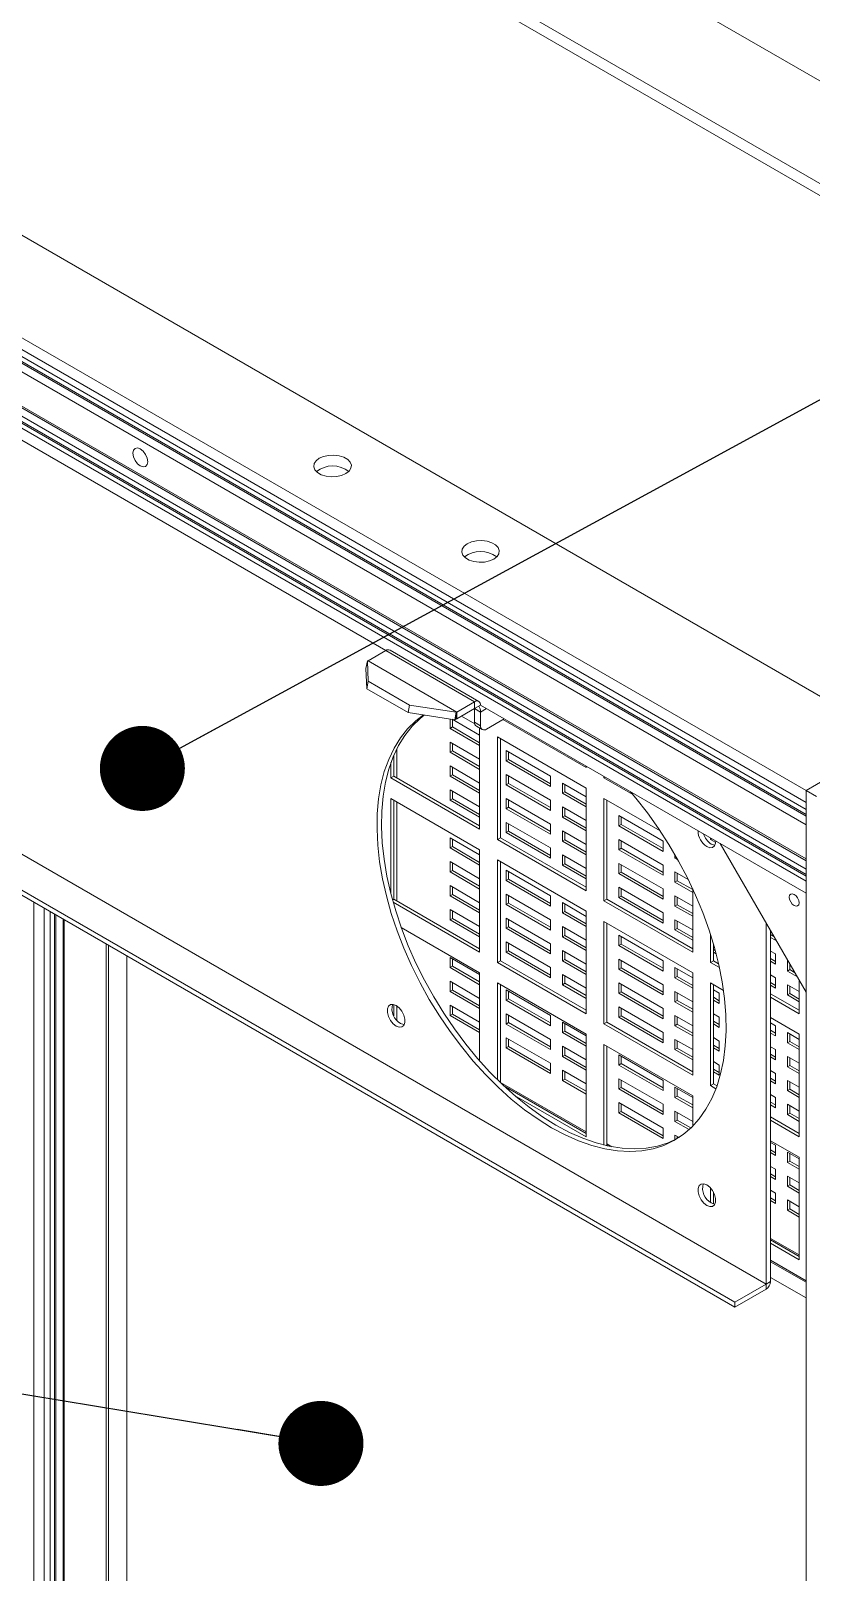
# Model space of a CAD drawing. Header units: millimetres. Extents: x 2 to 8402, y 4 to 5944.
# Drawn here: x 4179.5 to 4366, y 2286.6 to 2654.8 of the extents above; entities that cross this region are included whole.
import ezdxf

# ---------------------------------------------------------------- set-up
doc = ezdxf.new("R2010")
doc.units = ezdxf.units.MM
doc.header["$LTSCALE"] = 20
doc.layers.add('A-TITLEBLOCK', color=7, linetype='Continuous', lineweight=15)
doc.dimstyles.new('SLDDIMSTYLE1', dxfattribs={"dimtxt": 0.18, "dimasz": 20.32, "dimexe": 0, "dimexo": 0.0625, "dimgap": 0, "dimtad": 0, "dimtih": 1, "dimtoh": 1, "dimdec": 0, "dimrnd": 1e-09, "dimzin": 0, "dimdsep": 46, "dimtxsty": 'Standard', "dimblk1": 'DOT', "dimblk2": 'DOT', "dimsah": 1, "dimcen": 0.09, "dimadec": 0, "dimazin": 0, "dimtfac": 20.32, "dimtdec": 0, "dimtofl": 0, "dimtmove": 0, "dimatfit": 3, "dimldrblk": 'DOT', "dimfxl": 0, "dimfrac": 2, "dimtolj": 1, "dimtzin": 0, "dimarcsym": 0})

# ---------------------------------------------------------------- blocks, each defined once
blk = doc.blocks.new('_DOT')
at = {"color": 0, "linetype": 'ByBlock', "lineweight": -2}
blk.add_line((-0.5, 0), (-1, 0), dxfattribs=at)
at = {"color": 0, "linetype": 'ByBlock', "const_width": 0.5}
blk.add_lwpolyline([(-0.25, 0, 1), (0.25, 0, 1)], format="xyb", close=True, dxfattribs=at)

msp = doc.modelspace()

# ---------------------------------------------------------------- linework, layer by layer
at = {"color": 7, "linetype": 'Continuous', "lineweight": 15}
for p, q in [((4513.217, 2559.024), (3593.271, 3090.097)), ((4492.004, 2546.778), (3572.058, 3077.851)), ((4489.529, 2545.349), (3572.058, 3074.993)), ((4385.938, 2485.547), (3465.992, 3016.62)), ((4364.725, 2473.301), (3444.779, 3004.374)), ((4364.725, 2470.443), (3444.779, 3001.516)), ((4364.725, 2468.81), (3444.779, 2999.883)), ((4364.725, 2467.585), (3444.779, 2998.659)), ((4364.725, 2465.135), (3444.779, 2996.209)), ((4364.725, 2467.176), (3446.547, 2997.229)), ((4364.725, 2456.97), (3444.779, 2988.044)), ((4364.725, 2456.561), (3446.547, 2986.614)), ((4364.725, 2454.52), (3444.779, 2985.594)), ((4364.725, 2453.295), (3444.779, 2984.369)), ((4364.725, 2451.663), (3444.779, 2982.736)), ((4364.725, 2453.295), (3445.84, 2983.757)), ((4364.725, 2452.887), (3445.84, 2983.348)), ((4264.315, 2506.77), (3543.774, 2922.73)), ((4259.561, 2502.49), (4259.904, 2504.273)), ((4260.073, 2504.321), (4259.904, 2504.273)), ((4259.904, 2504.273), (4260.073, 2499.423)), ((4264.316, 2506.771), (4260.073, 2504.321)), ((4260.073, 2504.321), (4281.286, 2492.075)), ((4264.316, 2506.771), (4285.529, 2494.525)), ((4286.529, 2494.624), (4265.316, 2506.87)), ((4259.73, 2497.641), (4259.561, 2502.49)), ((4260.073, 2499.423), (4259.73, 2497.641)), ((4259.73, 2497.641), (4269.63, 2491.926)), ((4260.073, 2499.423), (4269.973, 2493.708)), ((4269.63, 2491.926), (4269.973, 2493.708)), ((4269.973, 2493.708), (4281.117, 2492.027)), ((4285.529, 2494.525), (4281.286, 2492.075)), ((4285.529, 2494.525), (4285.529, 2492.891)), ((4286.943, 2493.708), (4285.529, 2492.891)), ((4286.943, 2493.707), (4285.529, 2492.891)), ((4286.943, 2493.707), (4286.943, 2493.708)), ((4364.725, 2448.805), (4286.943, 2493.707)), ((4280.774, 2490.244), (4269.63, 2491.926)), ((4279.66, 2488.173), (4279.66, 2490.412)), ((4280.152, 2490.338), (4286.731, 2486.54)), ((4280.226, 2488.499), (4280.226, 2490.296)), ((4281.117, 2492.027), (4280.774, 2490.244)), ((4280.943, 2490.293), (4280.774, 2490.244)), ((4281.286, 2492.075), (4280.943, 2490.293)), ((4281.286, 2492.075), (4281.117, 2492.027)), ((4285.529, 2492.891), (4281.286, 2490.442)), ((4281.286, 2492.075), (4281.286, 2490.442)), ((4285.571, 2489.252), (4282.398, 2491.084)), ((4285.477, 2492.862), (4285.529, 2492.89)), ((4285.528, 2492.891), (4285.529, 2492.891)), ((4285.529, 2492.891), (4285.529, 2492.891)), ((4285.529, 2492.891), (4285.529, 2492.89)), ((4286.943, 2492.074), (4285.529, 2492.89)), ((4285.529, 2492.89), (4285.529, 2489.624)), ((4285.529, 2489.624), (4286.943, 2488.808)), ((4286.943, 2492.074), (4286.943, 2488.808)), ((4288.357, 2487.991), (4292.601, 2490.441)), ((4292.3, 2490.267), (4312.187, 2478.786)), ((4279.66, 2488.173), (4280.226, 2488.499)), ((4286.731, 2484.091), (4279.66, 2488.173)), ((4286.731, 2484.744), (4280.226, 2488.499)), ((4285.943, 2488.709), (4287.357, 2487.892)), ((4286.731, 2464.086), (4286.731, 2488.254)), ((4312.187, 2473.887), (4290.974, 2486.133)), ((4290.974, 2486.133), (4290.974, 2461.637)), ((4291.681, 2462.045), (4291.681, 2485.725)), ((4266.932, 2483.292), (4266.932, 2476.332)), ((4279.66, 2484.907), (4286.731, 2480.824)), ((4279.66, 2482.457), (4279.66, 2484.907)), ((4279.66, 2482.457), (4280.226, 2482.783)), ((4286.731, 2478.375), (4279.66, 2482.457)), ((4280.226, 2482.783), (4280.226, 2484.58)), ((4286.731, 2479.028), (4280.226, 2482.783)), ((4293.095, 2482.866), (4303.702, 2476.743)), ((4293.095, 2480.417), (4293.095, 2482.866)), ((4293.661, 2480.743), (4293.661, 2482.54)), ((4385.938, 2485.547), (4364.725, 2473.301)), ((4265.518, 2479.983), (4265.518, 2476.332)), ((4266.225, 2476.741), (4266.225, 2481.776)), ((4279.66, 2479.191), (4286.731, 2475.109)), ((4279.66, 2476.741), (4279.66, 2479.191)), ((4280.226, 2477.068), (4280.226, 2478.864)), ((4293.095, 2480.417), (4293.661, 2480.743)), ((4303.702, 2474.294), (4293.095, 2480.417)), ((4303.702, 2474.947), (4293.661, 2480.743)), ((4312.187, 2478.786), (4312.187, 2479.134)), ((4266.225, 2476.741), (4265.518, 2476.332)), ((4265.518, 2476.332), (4286.731, 2464.086)), ((4286.731, 2464.903), (4266.225, 2476.741)), ((4279.66, 2476.741), (4280.226, 2477.068)), ((4286.731, 2472.659), (4279.66, 2476.741)), ((4286.731, 2473.312), (4280.226, 2477.068)), ((4293.095, 2477.151), (4303.702, 2471.028)), ((4293.095, 2474.701), (4293.095, 2477.151)), ((4293.095, 2474.701), (4293.661, 2475.028)), ((4303.702, 2468.578), (4293.095, 2474.701)), ((4293.661, 2475.028), (4293.661, 2476.824)), ((4303.702, 2469.231), (4293.661, 2475.028)), ((4303.702, 2476.743), (4303.702, 2474.294)), ((4306.53, 2475.111), (4312.187, 2471.845)), ((4306.53, 2472.661), (4306.53, 2475.111)), ((4307.096, 2472.987), (4307.096, 2474.784)), ((4316.429, 2476.685), (4316.429, 2476.337)), ((4316.731, 2476.511), (4316.429, 2476.337)), ((4316.429, 2476.337), (4323.363, 2472.335)), ((4364.725, 2473.301), (4369.675, 2476.158)), ((4286.731, 2459.187), (4265.518, 2471.433)), ((4265.518, 2471.433), (4265.518, 2448.682)), ((4266.225, 2447.345), (4266.225, 2471.025)), ((4279.66, 2473.475), (4286.731, 2469.393)), ((4279.66, 2471.025), (4279.66, 2473.475)), ((4279.66, 2471.025), (4280.226, 2471.352)), ((4286.731, 2466.943), (4279.66, 2471.025)), ((4280.226, 2471.352), (4280.226, 2473.148)), ((4286.731, 2467.596), (4280.226, 2471.352)), ((4293.095, 2471.435), (4303.702, 2465.312)), ((4293.095, 2468.985), (4293.095, 2471.435)), ((4293.661, 2469.312), (4293.661, 2471.108)), ((4303.702, 2471.028), (4303.702, 2468.578)), ((4306.53, 2472.661), (4307.096, 2472.987)), ((4312.187, 2469.395), (4306.53, 2472.661)), ((4312.187, 2470.048), (4307.096, 2472.987)), ((4312.187, 2449.391), (4312.187, 2473.887)), ((4329.865, 2463.682), (4316.429, 2471.438)), ((4316.429, 2471.438), (4316.429, 2446.942)), ((4317.137, 2447.35), (4317.137, 2471.03)), ((4367.2, 2471.872), (4364.725, 2473.301)), ((4364.725, 2473.301), (4364.725, 1639.613)), ((4364.725, 2473.301), (4364.725, 2470.443)), ((4159.31, 2468.487), (4355.179, 2355.414)), ((4266.932, 2470.617), (4266.932, 2446.937)), ((4293.095, 2468.985), (4293.661, 2469.312)), ((4303.702, 2462.862), (4293.095, 2468.985)), ((4303.702, 2463.515), (4293.661, 2469.312)), ((4306.53, 2469.395), (4312.187, 2466.129)), ((4306.53, 2466.945), (4306.53, 2469.395)), ((4306.53, 2466.945), (4307.096, 2467.272)), ((4307.096, 2467.272), (4307.096, 2469.068)), ((4312.187, 2464.333), (4307.096, 2467.272)), ((4319.965, 2467.355), (4330.572, 2461.232)), ((4319.965, 2464.905), (4319.965, 2467.355)), ((4364.725, 2468.81), (4364.725, 2467.585)), ((4151.886, 2464.201), (4347.754, 2351.128)), ((4293.095, 2465.719), (4303.702, 2459.596)), ((4293.095, 2463.269), (4293.095, 2465.719)), ((4293.095, 2463.269), (4293.661, 2463.596)), ((4293.661, 2463.596), (4293.661, 2465.393)), ((4303.702, 2457.8), (4293.661, 2463.596)), ((4303.702, 2465.312), (4303.702, 2462.862)), ((4312.187, 2463.68), (4306.53, 2466.945)), ((4306.53, 2463.679), (4312.187, 2460.413)), ((4306.53, 2461.229), (4306.53, 2463.679)), ((4319.965, 2464.905), (4320.531, 2465.232)), ((4330.572, 2458.782), (4319.965, 2464.905)), ((4320.531, 2465.232), (4320.531, 2467.028)), ((4330.572, 2459.435), (4320.531, 2465.232)), ((4364.725, 2465.135), (4364.725, 2456.97)), ((4151.886, 2462.976), (4347.754, 2349.903)), ((4279.66, 2462.043), (4286.731, 2457.961)), ((4279.66, 2459.594), (4279.66, 2462.043)), ((4279.66, 2459.594), (4280.226, 2459.92)), ((4280.226, 2459.92), (4280.226, 2461.717)), ((4286.731, 2456.165), (4280.226, 2459.92)), ((4291.681, 2462.045), (4290.974, 2461.637)), ((4290.974, 2461.637), (4312.187, 2449.391)), ((4312.187, 2450.207), (4291.681, 2462.045)), ((4303.702, 2457.146), (4293.095, 2463.269)), ((4306.53, 2461.229), (4307.096, 2461.556)), ((4312.187, 2457.964), (4306.53, 2461.229)), ((4307.096, 2461.556), (4307.096, 2463.352)), ((4312.187, 2458.617), (4307.096, 2461.556)), ((4319.965, 2461.639), (4330.572, 2455.516)), ((4319.965, 2459.189), (4319.965, 2461.639)), ((4320.531, 2459.516), (4320.531, 2461.312)), ((4330.572, 2461.232), (4330.572, 2458.782)), ((4341.885, 2461.99), (4341.885, 2461.642)), ((4342.186, 2461.816), (4341.885, 2461.642)), ((4341.885, 2461.642), (4343.147, 2460.913)), ((4344.218, 2460.643), (4364.725, 2425.124)), ((4286.731, 2455.512), (4279.66, 2459.594)), ((4279.66, 2456.328), (4286.731, 2452.246)), ((4279.66, 2453.878), (4279.66, 2456.328)), ((4286.731, 2434.691), (4286.731, 2459.187)), ((4312.187, 2444.492), (4290.974, 2456.738)), ((4290.974, 2456.738), (4290.974, 2432.242)), ((4291.681, 2432.65), (4291.681, 2456.33)), ((4303.702, 2459.596), (4303.702, 2457.146)), ((4306.53, 2457.963), (4312.187, 2454.698)), ((4306.53, 2455.514), (4306.53, 2457.963)), ((4307.096, 2455.84), (4307.096, 2457.637)), ((4319.965, 2459.189), (4320.531, 2459.516)), ((4330.572, 2453.066), (4319.965, 2459.189)), ((4330.572, 2453.719), (4320.531, 2459.516)), ((4333.4, 2457.149), (4333.4, 2458.001)), ((4333.4, 2457.149), (4333.767, 2457.361)), ((4334.121, 2456.733), (4333.4, 2457.149)), ((4279.66, 2453.878), (4280.226, 2454.205)), ((4286.731, 2449.796), (4279.66, 2453.878)), ((4280.226, 2454.205), (4280.226, 2456.001)), ((4286.731, 2450.449), (4280.226, 2454.205)), ((4293.095, 2454.288), (4303.702, 2448.164)), ((4293.095, 2451.838), (4293.095, 2454.288)), ((4293.661, 2452.164), (4293.661, 2453.961)), ((4306.53, 2455.514), (4307.096, 2455.84)), ((4312.187, 2452.248), (4306.53, 2455.514)), ((4312.187, 2452.901), (4307.096, 2455.84)), ((4319.965, 2455.923), (4330.572, 2449.8)), ((4319.965, 2453.473), (4319.965, 2455.923)), ((4319.965, 2453.473), (4320.531, 2453.8)), ((4330.572, 2447.35), (4319.965, 2453.473)), ((4320.531, 2453.8), (4320.531, 2455.597)), ((4330.572, 2448.004), (4320.531, 2453.8)), ((4330.572, 2455.516), (4330.572, 2453.066)), ((4333.4, 2453.883), (4336.582, 2452.046)), ((4333.4, 2451.433), (4333.4, 2453.883)), ((4333.966, 2451.76), (4333.966, 2453.556)), ((4364.725, 2454.52), (4364.725, 2453.295)), ((4279.66, 2450.612), (4286.731, 2446.53)), ((4279.66, 2448.162), (4279.66, 2450.612)), ((4280.226, 2448.489), (4280.226, 2450.285)), ((4293.095, 2451.838), (4293.661, 2452.164)), ((4303.702, 2445.715), (4293.095, 2451.838)), ((4303.702, 2446.368), (4293.661, 2452.164)), ((4319.965, 2450.207), (4330.572, 2444.084)), ((4319.965, 2447.758), (4319.965, 2450.207)), ((4320.531, 2448.084), (4320.531, 2449.881)), ((4330.572, 2449.8), (4330.572, 2447.35)), ((4333.4, 2451.433), (4333.966, 2451.76)), ((4337.643, 2448.984), (4333.4, 2451.433)), ((4337.643, 2449.637), (4333.966, 2451.76)), ((4337.643, 2434.696), (4337.643, 2449.824)), ((4364.725, 2451.663), (4364.725, 2448.805)), ((4180.17, 2129.927), (4180.17, 2446.648)), ((4182.645, 2130.849), (4182.645, 2445.219)), ((4266.225, 2447.345), (4265.917, 2447.168)), ((4266.07, 2446.618), (4286.731, 2434.691)), ((4286.731, 2435.507), (4266.225, 2447.345)), ((4279.66, 2448.162), (4280.226, 2448.489)), ((4286.731, 2444.08), (4279.66, 2448.162)), ((4286.731, 2444.733), (4280.226, 2448.489)), ((4293.095, 2448.572), (4303.702, 2442.449)), ((4293.095, 2446.122), (4293.095, 2448.572)), ((4293.095, 2446.122), (4293.661, 2446.449)), ((4303.702, 2439.999), (4293.095, 2446.122)), ((4293.661, 2446.449), (4293.661, 2448.245)), ((4303.702, 2440.652), (4293.661, 2446.449)), ((4303.702, 2448.164), (4303.702, 2445.715)), ((4306.53, 2446.532), (4312.187, 2443.266)), ((4306.53, 2444.082), (4306.53, 2446.532)), ((4307.096, 2444.409), (4307.096, 2446.205)), ((4317.137, 2447.35), (4316.429, 2446.942)), ((4316.429, 2446.942), (4337.643, 2434.696)), ((4337.643, 2435.512), (4317.137, 2447.35)), ((4319.965, 2447.758), (4320.531, 2448.084)), ((4330.572, 2441.635), (4319.965, 2447.758)), ((4330.572, 2442.288), (4320.531, 2448.084)), ((4333.4, 2448.167), (4337.643, 2445.718)), ((4333.4, 2445.718), (4333.4, 2448.167)), ((4333.4, 2445.718), (4333.966, 2446.044)), ((4337.643, 2443.268), (4333.4, 2445.718)), ((4333.966, 2446.044), (4333.966, 2447.841)), ((4337.643, 2443.922), (4333.966, 2446.044)), ((4184.059, 2131.665), (4184.059, 2444.403)), ((4185.12, 2169.022), (4185.12, 2443.79)), ((4185.473, 2169.226), (4185.473, 2443.586)), ((4187.219, 2442.579), (4187.219, 2187.598)), ((4279.66, 2444.896), (4286.731, 2440.814)), ((4279.66, 2442.446), (4279.66, 2444.896)), ((4279.66, 2442.446), (4280.226, 2442.773)), ((4286.731, 2438.364), (4279.66, 2442.446)), ((4280.226, 2442.773), (4280.226, 2444.569)), ((4286.731, 2439.017), (4280.226, 2442.773)), ((4293.095, 2442.856), (4303.702, 2436.733)), ((4293.095, 2440.406), (4293.095, 2442.856)), ((4293.661, 2440.733), (4293.661, 2442.529)), ((4303.702, 2442.449), (4303.702, 2439.999)), ((4306.53, 2444.082), (4307.096, 2444.409)), ((4312.187, 2440.816), (4306.53, 2444.082)), ((4312.187, 2441.469), (4307.096, 2444.409)), ((4312.187, 2419.996), (4312.187, 2444.492)), ((4337.643, 2429.796), (4316.429, 2442.043)), ((4316.429, 2442.043), (4316.429, 2417.546)), ((4317.137, 2417.954), (4317.137, 2441.634)), ((4330.572, 2444.084), (4330.572, 2441.635)), ((4333.4, 2442.451), (4337.643, 2440.002)), ((4333.4, 2440.002), (4333.4, 2442.451)), ((4333.966, 2440.328), (4333.966, 2442.125)), ((4355.179, 2355.414), (4355.179, 2441.658)), ((4286.731, 2429.792), (4267.991, 2440.61)), ((4293.095, 2440.406), (4293.661, 2440.733)), ((4303.702, 2434.283), (4293.095, 2440.406)), ((4303.702, 2434.936), (4293.661, 2440.733)), ((4306.53, 2440.816), (4312.187, 2437.55)), ((4306.53, 2438.366), (4306.53, 2440.816)), ((4306.53, 2438.366), (4307.096, 2438.693)), ((4312.187, 2435.101), (4306.53, 2438.366)), ((4307.096, 2438.693), (4307.096, 2440.489)), ((4312.187, 2435.754), (4307.096, 2438.693)), ((4319.965, 2438.776), (4330.572, 2432.653)), ((4319.965, 2436.326), (4319.965, 2438.776)), ((4320.531, 2436.653), (4320.531, 2438.449)), ((4333.4, 2440.002), (4333.966, 2440.328)), ((4337.643, 2437.553), (4333.4, 2440.002)), ((4337.643, 2438.206), (4333.966, 2440.328)), ((4341.885, 2438.978), (4341.885, 2432.246)), ((4356.24, 2356.027), (4356.24, 2439.821)), ((4357.036, 2438.442), (4356.24, 2438.902)), ((4357.442, 2437.554), (4356.24, 2438.248)), ((4357.442, 2437.739), (4357.442, 2437.554)), ((4197.494, 2181.475), (4197.494, 2436.647)), ((4198.06, 2181.802), (4198.06, 2436.32)), ((4293.095, 2437.14), (4303.702, 2431.017)), ((4293.095, 2434.69), (4293.095, 2437.14)), ((4293.095, 2434.69), (4293.661, 2435.017)), ((4303.702, 2428.567), (4293.095, 2434.69)), ((4293.661, 2435.017), (4293.661, 2436.814)), ((4303.702, 2429.221), (4293.661, 2435.017)), ((4303.702, 2436.733), (4303.702, 2434.283)), ((4306.53, 2435.1), (4312.187, 2431.834)), ((4306.53, 2432.65), (4306.53, 2435.1)), ((4307.096, 2432.977), (4307.096, 2434.774)), ((4319.965, 2436.326), (4320.531, 2436.653)), ((4330.572, 2430.203), (4319.965, 2436.326)), ((4330.572, 2430.856), (4320.531, 2436.653)), ((4342.592, 2432.655), (4342.592, 2436.668)), ((4343.035, 2435.093), (4342.592, 2435.348)), ((4343.24, 2434.321), (4342.592, 2434.695)), ((4356.24, 2434.982), (4357.442, 2434.288)), ((4357.442, 2434.288), (4357.442, 2431.839)), ((4202.444, 2433.789), (4202.444, 2163.51)), ((4279.66, 2433.464), (4286.731, 2429.382)), ((4279.66, 2431.015), (4279.66, 2433.464)), ((4279.66, 2431.015), (4280.226, 2431.341)), ((4286.731, 2426.933), (4279.66, 2431.015)), ((4280.226, 2431.341), (4280.226, 2433.138)), ((4286.731, 2427.586), (4280.226, 2431.341)), ((4291.681, 2432.65), (4290.974, 2432.242)), ((4290.974, 2432.242), (4312.187, 2419.996)), ((4312.187, 2420.812), (4291.681, 2432.65)), ((4303.702, 2431.017), (4303.702, 2428.567)), ((4306.53, 2432.65), (4307.096, 2432.977)), ((4312.187, 2429.385), (4306.53, 2432.65)), ((4312.187, 2430.038), (4307.096, 2432.977)), ((4319.965, 2433.06), (4330.572, 2426.937)), ((4319.965, 2430.61), (4319.965, 2433.06)), ((4319.965, 2430.61), (4320.531, 2430.937)), ((4330.572, 2424.487), (4319.965, 2430.61)), ((4320.531, 2430.937), (4320.531, 2432.733)), ((4330.572, 2425.14), (4320.531, 2430.937)), ((4330.572, 2432.653), (4330.572, 2430.203)), ((4333.4, 2431.02), (4337.643, 2428.571)), ((4333.4, 2428.57), (4333.4, 2431.02)), ((4333.966, 2428.897), (4333.966, 2430.693)), ((4342.592, 2432.655), (4341.885, 2432.246)), ((4341.885, 2432.246), (4344.03, 2431.008)), ((4343.822, 2431.945), (4342.592, 2432.655)), ((4357.442, 2432.492), (4356.24, 2433.186)), ((4357.442, 2431.839), (4356.24, 2432.533)), ((4360.27, 2432.656), (4360.43, 2432.563)), ((4360.27, 2430.206), (4360.27, 2432.656)), ((4360.27, 2430.206), (4360.836, 2430.532)), ((4360.836, 2430.532), (4360.836, 2431.86)), ((4361.986, 2429.869), (4360.836, 2430.532)), ((4279.66, 2427.749), (4286.731, 2423.667)), ((4279.66, 2425.299), (4279.66, 2427.749)), ((4280.226, 2425.626), (4280.226, 2427.422)), ((4286.731, 2408.76), (4286.731, 2429.792)), ((4312.187, 2415.096), (4290.974, 2427.342)), ((4290.974, 2427.342), (4290.974, 2404.255)), ((4291.681, 2403.564), (4291.681, 2426.934)), ((4306.53, 2429.384), (4312.187, 2426.119)), ((4306.53, 2426.935), (4306.53, 2429.384)), ((4306.53, 2426.935), (4307.096, 2427.261)), ((4312.187, 2423.669), (4306.53, 2426.935)), ((4307.096, 2427.261), (4307.096, 2429.058)), ((4312.187, 2424.322), (4307.096, 2427.261)), ((4319.965, 2427.344), (4330.572, 2421.221)), ((4319.965, 2424.895), (4319.965, 2427.344)), ((4320.531, 2425.221), (4320.531, 2427.018)), ((4330.572, 2426.937), (4330.572, 2424.487)), ((4333.4, 2428.57), (4333.966, 2428.897)), ((4337.643, 2426.121), (4333.4, 2428.57)), ((4337.643, 2426.774), (4333.966, 2428.897)), ((4337.643, 2405.3), (4337.643, 2429.796)), ((4345.005, 2425.546), (4341.885, 2427.347)), ((4341.885, 2427.347), (4341.885, 2402.851)), ((4342.592, 2403.259), (4342.592, 2426.939)), ((4356.24, 2429.267), (4357.442, 2428.573)), ((4357.442, 2426.776), (4356.24, 2427.47)), ((4357.442, 2426.123), (4356.24, 2426.817)), ((4357.442, 2428.573), (4357.442, 2426.123)), ((4362.551, 2428.889), (4360.27, 2430.206)), ((4360.27, 2426.94), (4363.099, 2425.307)), ((4360.27, 2424.49), (4360.27, 2426.94)), ((4363.099, 2420), (4363.099, 2427.941)), ((4279.66, 2425.299), (4280.226, 2425.626)), ((4286.731, 2421.217), (4279.66, 2425.299)), ((4286.731, 2421.87), (4280.226, 2425.626)), ((4293.095, 2425.709), (4303.702, 2419.586)), ((4293.095, 2423.259), (4293.095, 2425.709)), ((4293.095, 2423.259), (4293.661, 2423.586)), ((4303.702, 2417.136), (4293.095, 2423.259)), ((4293.661, 2423.586), (4293.661, 2425.382)), ((4303.702, 2417.789), (4293.661, 2423.586)), ((4319.965, 2424.895), (4320.531, 2425.221)), ((4330.572, 2418.772), (4319.965, 2424.895)), ((4330.572, 2419.425), (4320.531, 2425.221)), ((4333.4, 2425.304), (4337.643, 2422.855)), ((4333.4, 2422.854), (4333.4, 2425.304)), ((4333.4, 2422.854), (4333.966, 2423.181)), ((4333.966, 2423.181), (4333.966, 2424.978)), ((4337.643, 2421.058), (4333.966, 2423.181)), ((4342.592, 2425.713), (4344.007, 2424.897)), ((4344.007, 2423.1), (4342.592, 2423.917)), ((4344.007, 2422.447), (4342.592, 2423.264)), ((4344.007, 2424.897), (4344.007, 2422.447)), ((4363.099, 2420.817), (4356.24, 2424.776)), ((4356.24, 2423.96), (4363.099, 2420)), ((4360.27, 2424.49), (4360.836, 2424.817)), ((4363.099, 2422.857), (4360.27, 2424.49)), ((4360.836, 2424.817), (4360.836, 2426.613)), ((4363.099, 2423.51), (4360.836, 2424.817)), ((4266.225, 2419.483), (4266.225, 2422.192)), ((4266.932, 2421.867), (4266.932, 2418.602)), ((4279.66, 2422.033), (4286.731, 2417.951)), ((4279.66, 2419.583), (4279.66, 2422.033)), ((4279.66, 2419.583), (4280.226, 2419.91)), ((4286.731, 2415.501), (4279.66, 2419.583)), ((4280.226, 2419.91), (4280.226, 2421.706)), ((4286.731, 2416.154), (4280.226, 2419.91)), ((4293.095, 2419.993), (4303.702, 2413.87)), ((4293.095, 2417.543), (4293.095, 2419.993)), ((4293.661, 2417.87), (4293.661, 2419.666)), ((4303.702, 2419.586), (4303.702, 2417.136)), ((4319.965, 2421.628), (4330.572, 2415.505)), ((4319.965, 2419.179), (4319.965, 2421.628)), ((4319.965, 2419.179), (4320.531, 2419.505)), ((4320.531, 2419.505), (4320.531, 2421.302)), ((4330.572, 2413.709), (4320.531, 2419.505)), ((4330.572, 2421.221), (4330.572, 2418.772)), ((4337.643, 2420.405), (4333.4, 2422.854)), ((4333.4, 2419.588), (4337.643, 2417.139)), ((4333.4, 2417.139), (4333.4, 2419.588)), ((4342.592, 2419.997), (4344.007, 2419.181)), ((4266.932, 2418.602), (4266.839, 2418.549)), ((4293.095, 2417.543), (4293.661, 2417.87)), ((4303.702, 2411.42), (4293.095, 2417.543)), ((4303.702, 2412.073), (4293.661, 2417.87)), ((4306.53, 2417.953), (4312.187, 2414.687)), ((4306.53, 2415.503), (4306.53, 2417.953)), ((4306.53, 2415.503), (4307.096, 2415.83)), ((4307.096, 2415.83), (4307.096, 2417.626)), ((4312.187, 2412.891), (4307.096, 2415.83)), ((4317.137, 2417.954), (4316.429, 2417.546)), ((4316.429, 2417.546), (4337.643, 2405.3)), ((4337.643, 2406.117), (4317.137, 2417.954)), ((4330.572, 2413.056), (4319.965, 2419.179)), ((4333.4, 2417.139), (4333.966, 2417.465)), ((4337.643, 2414.689), (4333.4, 2417.139)), ((4333.966, 2417.465), (4333.966, 2419.262)), ((4337.643, 2415.343), (4333.966, 2417.465)), ((4344.007, 2417.385), (4342.592, 2418.201)), ((4344.007, 2416.731), (4342.592, 2417.548)), ((4344.007, 2419.181), (4344.007, 2416.731)), ((4363.099, 2415.101), (4356.24, 2419.061)), ((4356.24, 2417.835), (4357.442, 2417.141)), ((4357.442, 2415.344), (4356.24, 2416.038)), ((4357.442, 2417.141), (4357.442, 2414.691)), ((4293.095, 2414.277), (4303.702, 2408.154)), ((4293.095, 2411.827), (4293.095, 2414.277)), ((4293.095, 2411.827), (4293.661, 2412.154)), ((4293.661, 2412.154), (4293.661, 2413.95)), ((4303.702, 2406.357), (4293.661, 2412.154)), ((4303.702, 2413.87), (4303.702, 2411.42)), ((4312.187, 2412.237), (4306.53, 2415.503)), ((4306.53, 2412.237), (4312.187, 2408.971)), ((4306.53, 2409.787), (4306.53, 2412.237)), ((4312.187, 2390.6), (4312.187, 2415.096)), ((4337.643, 2400.401), (4316.429, 2412.647)), ((4316.429, 2412.647), (4316.429, 2388.617)), ((4317.137, 2388.559), (4317.137, 2412.239)), ((4330.572, 2415.505), (4330.572, 2413.056)), ((4333.4, 2413.872), (4337.643, 2411.423)), ((4333.4, 2411.423), (4333.4, 2413.872)), ((4333.966, 2411.749), (4333.966, 2413.546)), ((4342.592, 2414.282), (4344.007, 2413.465)), ((4344.007, 2411.669), (4342.592, 2412.485)), ((4344.007, 2413.465), (4344.007, 2411.016)), ((4357.442, 2414.691), (4356.24, 2415.385)), ((4356.24, 2412.119), (4357.442, 2411.425)), ((4360.27, 2415.508), (4363.099, 2413.875)), ((4360.27, 2413.058), (4360.27, 2415.508)), ((4360.27, 2413.058), (4360.836, 2413.385)), ((4363.099, 2411.426), (4360.27, 2413.058)), ((4360.836, 2413.385), (4360.836, 2415.182)), ((4363.099, 2412.079), (4360.836, 2413.385)), ((4363.099, 2390.605), (4363.099, 2415.101)), ((4303.702, 2405.704), (4293.095, 2411.827)), ((4306.53, 2409.787), (4307.096, 2410.114)), ((4312.187, 2406.522), (4306.53, 2409.787)), ((4307.096, 2410.114), (4307.096, 2411.91)), ((4312.187, 2407.175), (4307.096, 2410.114)), ((4319.965, 2410.197), (4330.572, 2404.074)), ((4319.965, 2407.747), (4319.965, 2410.197)), ((4320.531, 2408.074), (4320.531, 2409.87)), ((4333.4, 2411.423), (4333.966, 2411.749)), ((4337.643, 2408.974), (4333.4, 2411.423)), ((4337.643, 2409.627), (4333.966, 2411.749)), ((4344.007, 2411.016), (4342.592, 2411.832)), ((4342.592, 2408.566), (4344.007, 2407.749)), ((4357.442, 2409.629), (4356.24, 2410.323)), ((4357.442, 2408.976), (4356.24, 2409.669)), ((4357.442, 2411.425), (4357.442, 2408.976)), ((4360.27, 2409.792), (4363.099, 2408.16)), ((4360.27, 2407.343), (4360.27, 2409.792)), ((4360.836, 2407.669), (4360.836, 2409.466)), ((4303.702, 2408.154), (4303.702, 2405.704)), ((4306.53, 2406.521), (4312.187, 2403.255)), ((4306.53, 2404.071), (4306.53, 2406.521)), ((4307.096, 2404.398), (4307.096, 2406.195)), ((4319.965, 2407.747), (4320.531, 2408.074)), ((4330.572, 2401.624), (4319.965, 2407.747)), ((4330.572, 2402.277), (4320.531, 2408.074)), ((4344.007, 2405.953), (4342.592, 2406.769)), ((4344.007, 2405.3), (4342.592, 2406.116)), ((4344.007, 2407.749), (4344.007, 2405.3)), ((4356.24, 2406.403), (4357.442, 2405.709)), ((4357.442, 2403.913), (4356.24, 2404.607)), ((4357.442, 2405.709), (4357.442, 2403.26)), ((4360.27, 2407.343), (4360.836, 2407.669)), ((4363.099, 2405.71), (4360.27, 2407.343)), ((4363.099, 2406.363), (4360.836, 2407.669)), ((4312.187, 2391.754), (4291.681, 2403.592)), ((4312.187, 2391.416), (4292.507, 2402.778)), ((4306.53, 2404.071), (4307.096, 2404.398)), ((4312.187, 2400.806), (4306.53, 2404.071)), ((4312.187, 2401.459), (4307.096, 2404.398)), ((4319.965, 2404.481), (4330.572, 2398.358)), ((4319.965, 2402.031), (4319.965, 2404.481)), ((4319.965, 2402.031), (4320.531, 2402.358)), ((4330.572, 2395.908), (4319.965, 2402.031)), ((4320.531, 2402.358), (4320.531, 2404.155)), ((4330.572, 2396.562), (4320.531, 2402.358)), ((4330.572, 2404.074), (4330.572, 2401.624)), ((4333.4, 2402.441), (4337.643, 2399.992)), ((4333.4, 2399.991), (4333.4, 2402.441)), ((4333.966, 2400.318), (4333.966, 2402.114)), ((4342.592, 2403.259), (4341.885, 2402.851)), ((4341.885, 2402.851), (4343.213, 2402.085)), ((4343.457, 2402.76), (4342.592, 2403.259)), ((4357.442, 2403.26), (4356.24, 2403.954)), ((4360.27, 2404.077), (4363.099, 2402.444)), ((4360.27, 2401.627), (4360.27, 2404.077)), ((4360.27, 2401.627), (4360.836, 2401.954)), ((4363.099, 2399.994), (4360.27, 2401.627)), ((4360.836, 2401.954), (4360.836, 2403.75)), ((4363.099, 2400.647), (4360.836, 2401.954)), ((4295.042, 2400.497), (4312.187, 2390.6)), ((4319.965, 2398.765), (4330.572, 2392.642)), ((4319.965, 2396.316), (4319.965, 2398.765)), ((4320.531, 2396.642), (4320.531, 2398.439)), ((4330.572, 2398.358), (4330.572, 2395.908)), ((4333.4, 2399.991), (4333.966, 2400.318)), ((4337.643, 2397.542), (4333.4, 2399.991)), ((4337.643, 2398.195), (4333.966, 2400.318)), ((4337.643, 2393.118), (4337.643, 2400.401)), ((4356.24, 2400.688), (4357.442, 2399.994)), ((4357.442, 2398.197), (4356.24, 2398.891)), ((4357.442, 2397.544), (4356.24, 2398.238)), ((4357.442, 2399.994), (4357.442, 2397.544)), ((4360.27, 2398.361), (4363.099, 2396.728)), ((4360.27, 2395.911), (4360.27, 2398.361)), ((4360.836, 2396.238), (4360.836, 2398.034)), ((4319.965, 2396.316), (4320.531, 2396.642)), ((4330.572, 2390.193), (4319.965, 2396.316)), ((4330.572, 2390.846), (4320.531, 2396.642)), ((4333.4, 2396.725), (4337.643, 2394.276)), ((4333.4, 2394.276), (4333.4, 2396.725)), ((4333.4, 2394.276), (4333.966, 2394.602)), ((4336.799, 2392.313), (4333.4, 2394.276)), ((4333.966, 2394.602), (4333.966, 2396.399)), ((4337.233, 2392.716), (4333.966, 2394.602)), ((4363.099, 2391.421), (4356.24, 2395.381)), ((4356.24, 2394.564), (4363.099, 2390.605)), ((4360.27, 2395.911), (4360.836, 2396.238)), ((4363.099, 2394.278), (4360.27, 2395.911)), ((4363.099, 2394.931), (4360.836, 2396.238)), ((4330.572, 2392.642), (4330.572, 2390.193)), ((4333.4, 2391.009), (4334.381, 2390.443)), ((4333.4, 2389.882), (4333.4, 2391.009)), ((4333.966, 2390.178), (4333.966, 2390.683)), ((4317.137, 2388.559), (4317.001, 2388.481)), ((4318.339, 2388.202), (4317.137, 2388.897)), ((4317.442, 2388.383), (4317.137, 2388.559)), ((4363.099, 2385.706), (4356.24, 2389.665)), ((4356.24, 2389.256), (4357.442, 2388.562)), ((4357.442, 2386.766), (4356.24, 2387.459)), ((4357.442, 2386.112), (4356.24, 2386.806)), ((4357.442, 2388.562), (4357.442, 2386.112)), ((4360.27, 2386.929), (4363.099, 2385.296)), ((4360.27, 2384.48), (4360.27, 2386.929)), ((4360.836, 2384.806), (4360.836, 2386.603)), ((4356.24, 2383.54), (4357.442, 2382.846)), ((4357.442, 2382.846), (4357.442, 2380.397)), ((4360.27, 2384.48), (4360.836, 2384.806)), ((4363.099, 2382.847), (4360.27, 2384.48)), ((4363.099, 2383.5), (4360.836, 2384.806)), ((4363.099, 2361.209), (4363.099, 2385.706)), ((4357.442, 2381.05), (4356.24, 2381.744)), ((4357.442, 2380.397), (4356.24, 2381.091)), ((4360.27, 2381.213), (4363.099, 2379.581)), ((4360.27, 2378.764), (4360.27, 2381.213)), ((4360.27, 2378.764), (4360.836, 2379.09)), ((4360.836, 2379.09), (4360.836, 2380.887)), ((4363.099, 2377.784), (4360.836, 2379.09)), ((4341.885, 2378.398), (4341.885, 2374.94)), ((4342.592, 2374.588), (4342.592, 2377.41)), ((4356.24, 2377.824), (4357.442, 2377.13)), ((4357.442, 2375.334), (4356.24, 2376.028)), ((4357.442, 2374.681), (4356.24, 2375.375)), ((4357.442, 2377.13), (4357.442, 2374.681)), ((4363.099, 2377.131), (4360.27, 2378.764)), ((4360.27, 2375.498), (4363.099, 2373.865)), ((4360.27, 2373.048), (4360.27, 2375.498)), ((4360.836, 2373.375), (4360.836, 2375.171)), ((4360.27, 2373.048), (4360.836, 2373.375)), ((4363.099, 2371.415), (4360.27, 2373.048)), ((4363.099, 2372.068), (4360.836, 2373.375)), ((4363.099, 2362.363), (4356.24, 2366.323)), ((4363.099, 2362.026), (4356.24, 2365.985)), ((4356.24, 2365.169), (4363.099, 2361.209)), ((4356.24, 2360.748), (4364.725, 2355.85)), ((4356.24, 2357.003), (4364.725, 2352.104)), ((4347.754, 2351.128), (4355.179, 2355.414)), ((4347.754, 2349.903), (4355.179, 2354.19)), ((4355.179, 2355.414), (4356.24, 2356.027)), ((4355.179, 2355.414), (4355.179, 2354.19)), ((4347.754, 2351.128), (4347.754, 2349.903))]:
    msp.add_line(p, q, dxfattribs=at)
at = {"color": 8, "linetype": 'Continuous', "lineweight": 15}
for p, q in [((4288.358, 2492.89), (4286.943, 2492.074)), ((4187.453, 2442.443), (4187.453, 2187.272)), ((4356.24, 2361.086), (4364.725, 2356.188))]:
    msp.add_line(p, q, dxfattribs=at)
at = {"color": 7, "linetype": 'Continuous', "lineweight": 15, "flags": 128}
for points in [[(4205.626, 2550.857), (4206.302, 2550.622), (4206.876, 2550.734), (4207.259, 2551.175), (4207.394, 2551.878), (4207.259, 2552.737), (4206.876, 2553.62), (4206.302, 2554.394), (4205.626, 2554.94), (4204.949, 2555.175), (4204.376, 2555.064), (4203.993, 2554.623), (4203.858, 2553.919), (4203.993, 2553.06), (4204.376, 2552.177), (4204.949, 2551.403), (4205.626, 2550.857)], [(4254.77, 2549.023), (4255.537, 2549.615), (4255.985, 2550.307), (4256.076, 2551.045), (4255.804, 2551.767), (4255.19, 2552.416), (4254.285, 2552.939), (4253.16, 2553.294), (4251.909, 2553.451), (4250.631, 2553.398), (4249.431, 2553.14), (4248.406, 2552.697), (4247.638, 2552.105), (4247.191, 2551.412), (4247.099, 2550.674), (4247.372, 2549.952), (4247.985, 2549.303), (4248.891, 2548.78), (4250.015, 2548.426), (4251.267, 2548.268), (4252.544, 2548.321), (4253.744, 2548.58), (4254.77, 2549.023)], [(4290.125, 2528.612), (4290.893, 2529.204), (4291.34, 2529.897), (4291.432, 2530.635), (4291.159, 2531.357), (4290.546, 2532.006), (4289.64, 2532.529), (4288.516, 2532.883), (4287.264, 2533.041), (4285.987, 2532.988), (4284.786, 2532.729), (4283.761, 2532.286), (4282.994, 2531.694), (4282.546, 2531.002), (4282.455, 2530.264), (4282.727, 2529.542), (4283.341, 2528.893), (4284.246, 2528.37), (4285.371, 2528.015), (4286.622, 2527.858), (4287.9, 2527.911), (4289.1, 2528.169), (4290.125, 2528.612)], [(4303.914, 2392.766), (4300.681, 2394.777), (4297.467, 2397.066), (4294.293, 2399.619), (4291.176, 2402.42), (4288.135, 2405.453), (4285.19, 2408.7), (4282.357, 2412.14), (4279.654, 2415.753), (4277.097, 2419.518), (4274.701, 2423.412), (4272.481, 2427.411), (4270.45, 2431.492), (4268.62, 2435.629), (4267.002, 2439.799), (4265.606, 2443.975), (4264.441, 2448.133), (4263.513, 2452.248), (4262.828, 2456.295), (4262.39, 2460.249), (4262.202, 2464.087), (4262.265, 2467.787), (4262.578, 2471.324), (4263.14, 2474.679), (4263.947, 2477.831), (4264.994, 2480.762), (4266.276, 2483.452), (4267.784, 2485.887), (4269.509, 2488.052), (4271.441, 2489.934), (4273.334, 2491.367)], [(4304.974, 2393.379), (4301.741, 2395.39), (4298.528, 2397.679), (4295.353, 2400.231), (4292.236, 2403.033), (4289.196, 2406.065), (4286.251, 2409.312), (4283.418, 2412.752), (4280.715, 2416.366), (4278.158, 2420.131), (4275.762, 2424.024), (4273.542, 2428.024), (4271.51, 2432.104), (4269.68, 2436.242), (4268.063, 2440.411), (4266.667, 2444.587), (4265.502, 2448.745), (4264.574, 2452.86), (4263.889, 2456.907), (4263.451, 2460.861), (4263.263, 2464.7), (4263.326, 2468.399), (4263.639, 2471.937), (4264.201, 2475.292), (4265.008, 2478.444), (4266.055, 2481.374), (4267.337, 2484.065), (4268.844, 2486.5), (4270.569, 2488.665), (4272.502, 2490.546), (4273.496, 2491.343)], [(4322.781, 2473.018), (4324.069, 2471.488), (4326.839, 2467.958), (4329.471, 2464.266), (4331.949, 2460.434), (4334.259, 2456.484), (4336.387, 2452.441), (4338.319, 2448.329), (4340.044, 2444.173), (4341.551, 2439.997), (4342.833, 2435.826), (4343.88, 2431.687), (4344.687, 2427.603), (4345.249, 2423.599), (4345.562, 2419.7), (4345.625, 2415.928), (4345.437, 2412.307), (4344.999, 2408.858), (4344.314, 2405.602), (4343.386, 2402.559), (4342.221, 2399.746), (4340.825, 2397.181), (4339.208, 2394.88), (4337.378, 2392.855), (4335.347, 2391.12), (4333.126, 2389.684), (4330.73, 2388.556), (4328.173, 2387.744), (4325.47, 2387.251), (4322.637, 2387.082), (4319.692, 2387.236), (4316.652, 2387.713), (4313.535, 2388.511), (4310.36, 2389.623), (4307.147, 2391.045), (4303.914, 2392.766)], [(4343.156, 2461.256), (4343.126, 2460.748), (4342.874, 2460.094), (4342.4, 2459.716), (4341.762, 2459.659), (4341.037, 2459.93)], [(4342.97, 2460.256), (4342.823, 2460.271), (4342.097, 2460.543)], [(4363.063, 2446.497), (4362.974, 2446.033), (4362.721, 2445.741), (4362.343, 2445.668), (4361.896, 2445.823), (4361.45, 2446.183), (4361.071, 2446.694), (4360.819, 2447.277), (4360.73, 2447.844), (4360.819, 2448.308), (4361.071, 2448.599), (4361.45, 2448.673), (4361.896, 2448.518), (4362.343, 2448.157), (4362.721, 2447.647), (4362.974, 2447.064), (4363.063, 2446.497)], [(4266.791, 2417.055), (4266.065, 2417.621), (4265.427, 2418.415), (4264.953, 2419.34), (4264.701, 2420.285), (4264.701, 2421.136), (4264.953, 2421.79), (4265.427, 2422.168), (4266.065, 2422.225), (4266.791, 2421.954), (4267.516, 2421.388), (4268.154, 2420.594), (4268.628, 2419.669), (4268.88, 2418.724), (4268.88, 2417.873), (4268.628, 2417.219), (4268.154, 2416.841), (4267.516, 2416.784), (4266.791, 2417.055)], [(4268.724, 2417.38), (4268.577, 2417.396), (4267.851, 2417.667)], [(4333.966, 2390.175), (4331.791, 2389.169), (4329.234, 2388.356), (4326.531, 2387.864), (4323.698, 2387.694), (4320.753, 2387.848), (4317.712, 2388.326), (4314.595, 2389.123), (4311.421, 2390.236), (4308.207, 2391.657), (4304.974, 2393.379)], [(4341.037, 2374.193), (4340.311, 2374.76), (4339.673, 2375.554), (4339.2, 2376.479), (4338.948, 2377.424), (4338.948, 2378.274), (4339.2, 2378.928), (4339.673, 2379.307), (4340.311, 2379.364), (4341.037, 2379.093), (4341.762, 2378.526), (4342.4, 2377.732), (4342.874, 2376.807), (4343.126, 2375.862), (4343.126, 2375.012), (4342.874, 2374.358), (4342.4, 2373.979), (4341.762, 2373.922), (4341.037, 2374.193)], [(4342.97, 2374.519), (4342.823, 2374.535), (4342.097, 2374.806)]]:
    msp.add_lwpolyline(points, dxfattribs=at)
at = {"color": 7, "linetype": 'Continuous', "lineweight": 15}
for centre, radius, start, end in [((4251.588, 2544.561), 6.3, 52.11284, 127.88734), ((4286.943, 2524.15), 6.3, 52.1132, 127.88698), ((4264.902, 2505.953), 1.006, 65.68346, 125.62634), ((4286.081, 2493.848), 0.873, 350.78834, 129.20239), ((4284.753, 2492.182), 2.193, 357.18511, 35.91654), ((4280.502, 2491.776), 1.547, 286.57224, 300.45608), ((4286.509, 2489.516), 0.986, 173.70134, 234.98599), ((4287.805, 2488.668), 0.873, 170.78619, 309.20454), ((4343.418, 2463.75), 4.501, 180.59612, 238.05962), ((4344.66, 2464.486), 4.703, 199.00059, 236.98722), ((4269.77, 2421.174), 3.997, 164.51251, 241.31546), ((4344.016, 2378.312), 3.997, 164.51195, 241.31586), ((4353.937, 2356.131), 2.305, 302.60505, 357.39495)]:
    msp.add_arc(centre, radius, start, end, dxfattribs=at)

# ---------------------------------------------------------------- leaders
at = {"layer": 'A-TITLEBLOCK'}
for points in [[(4206.126, 2478.601), (5023.769, 2923.599)], [(4248.803, 2317.338), (3247.878, 2482.173)]]:
    msp.add_leader(points, dimstyle='SLDDIMSTYLE1', dxfattribs=at)

doc.saveas('drawing.dxf')
